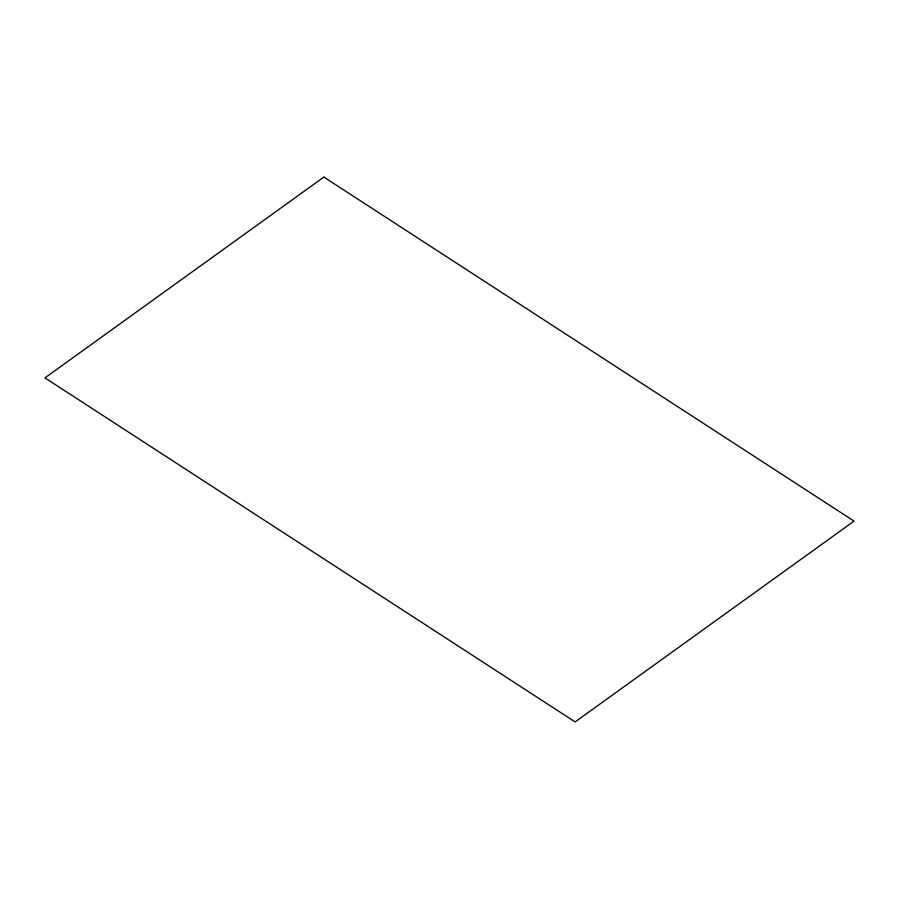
<?xml version="1.0" encoding="UTF-8"?>
<svg xmlns="http://www.w3.org/2000/svg" width="899" height="899" viewBox="0 0 899 899"><rect width="100%" height="100%" fill="white"/><g stroke="black" fill="none" stroke-linecap="round" stroke-linejoin="round"><path stroke-width="1.35" d="M323.876 177.081L44.95 377.883L575.124 721.919L854.05 521.117L323.876 177.081"/></g></svg>
